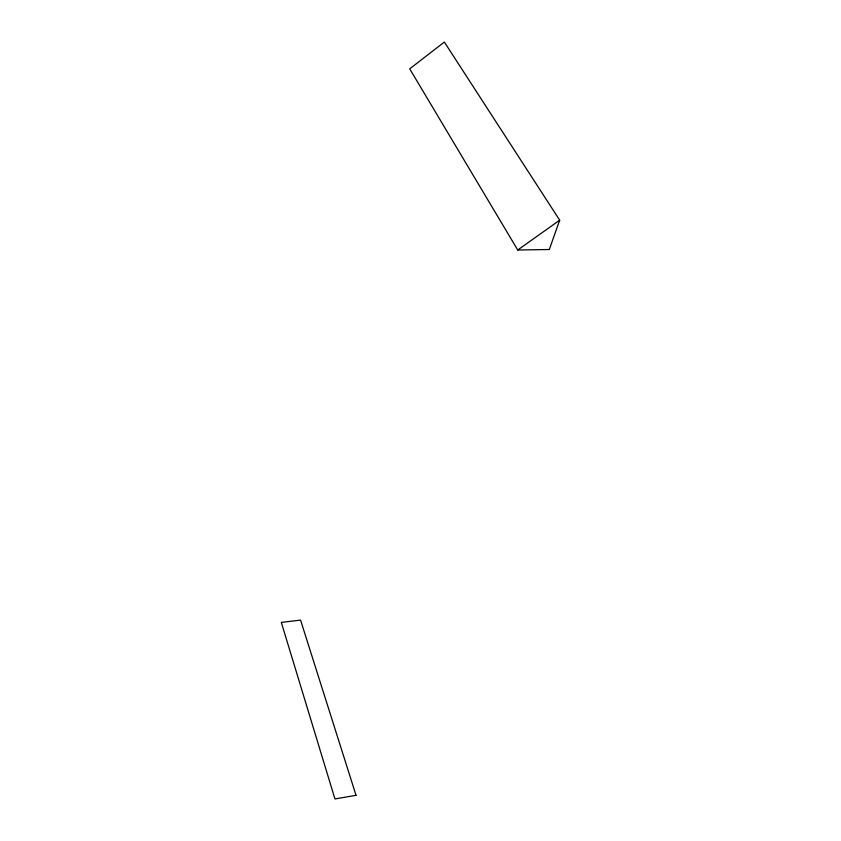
<?xml version="1.0" encoding="UTF-8"?>
<svg xmlns="http://www.w3.org/2000/svg" width="841" height="841" viewBox="0 0 841 841"><rect width="100%" height="100%" fill="white"/><g stroke="black" fill="none" stroke-linecap="round" stroke-linejoin="round"><path stroke-width="1.26" d="M559.685 220.184L549.31 249.504L517.73 250.008L409.714 68.846L444.353 42.05L559.685 220.184L517.73 250.008M356.037 795.313L334.949 798.95L281.315 622.403L300.563 620.101L356.037 795.313"/></g></svg>
